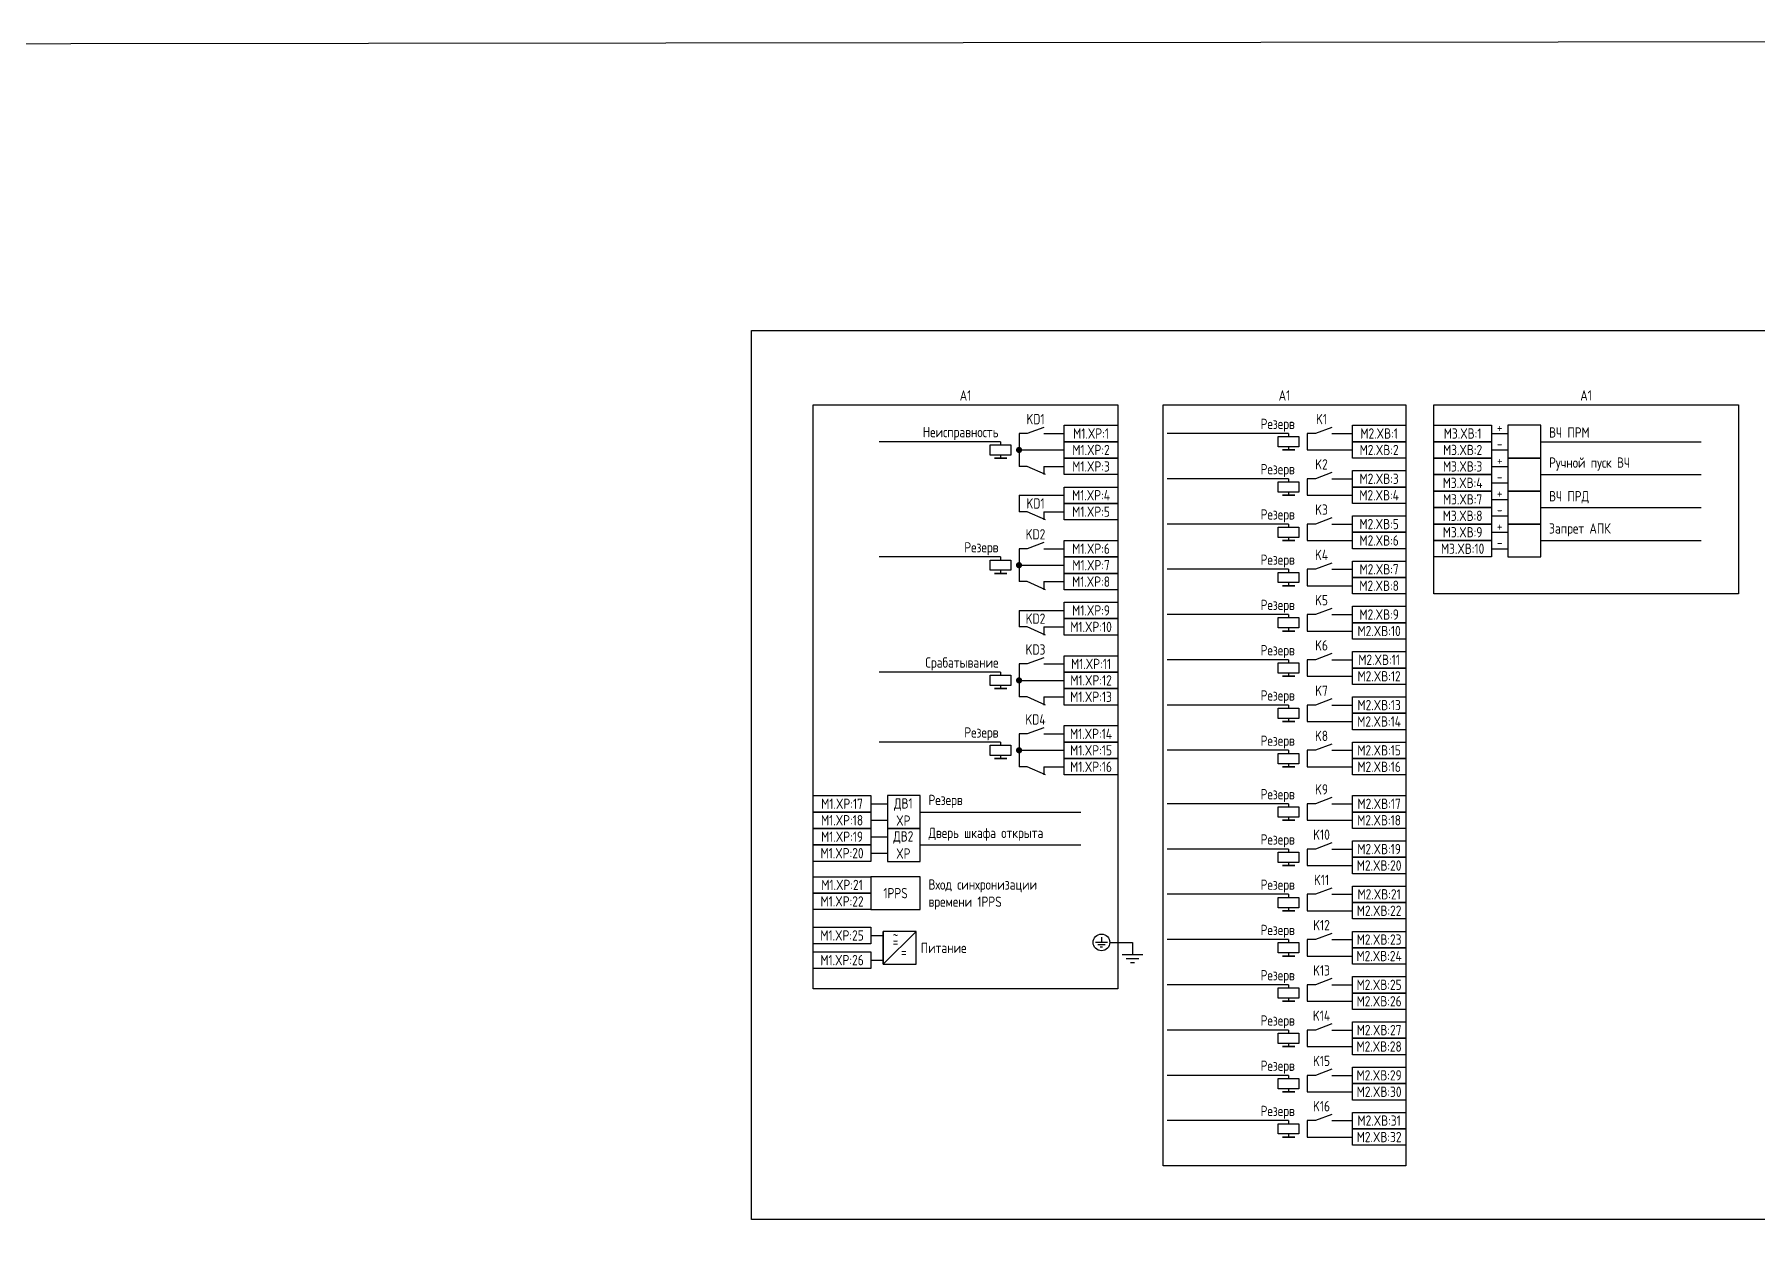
# Model space of a CAD drawing. Header units: millimetres. Extents: x -920 to 1754, y -90 to 589.
# Drawn here: x -206 to 212.5, y 299 to 589 of the extents above; entities that cross this region are included whole.
import ezdxf

# ---------------------------------------------------------------- set-up
doc = ezdxf.new("R2010")
doc.units = ezdxf.units.MM
doc.styles.add('Gost_type_A', font='GOST_0.TTF')

# ---------------------------------------------------------------- blocks, each defined once
blk = doc.blocks.new('POINT')
at = {"const_width": 0.75}
blk.add_lwpolyline([(-0.375, 0, 1), (0.375, 0, 1)], format="xyb", close=True, dxfattribs=at)

msp = doc.modelspace()

# ---------------------------------------------------------------- linework, layer by layer
for p, q in [((28.75, 490), (-0.75, 490)), ((28.75, 490), (28.75, 489.25)), ((98.75, 492), (69.25, 492)), ((98.75, 492), (98.75, 491.25)), ((148.04, 492), (152.04, 492)), ((160.04, 490), (199.04, 490)), ((28.75, 486.75), (28.75, 486)), ((98.75, 488.75), (98.75, 488)), ((148.04, 488), (152.04, 488)), ((39.25, 484), (39.25, 482)), ((148.04, 484), (152.04, 484)), ((160.04, 482), (199.04, 482)), ((98.75, 481), (69.25, 481)), ((98.75, 481), (98.75, 480.25)), ((98.75, 477.75), (98.75, 477)), ((148.04, 480), (152.04, 480)), ((33.25, 477), (33.25, 473)), ((39.25, 473), (39.25, 471)), ((148.04, 476), (152.04, 476)), ((160.04, 474), (199.04, 474)), ((98.75, 470), (69.25, 470)), ((98.75, 470), (98.75, 469.25)), ((148.04, 472), (152.04, 472)), ((98.75, 466.75), (98.75, 466)), ((148.04, 468), (152.04, 468)), ((160.04, 466), (199.04, 466)), ((28.75, 462), (-0.75, 462)), ((28.75, 462), (28.75, 461.25)), ((148.04, 464), (152.04, 464)), ((28.75, 458.75), (28.75, 458)), ((98.75, 459), (69.25, 459)), ((98.75, 459), (98.75, 458.25)), ((39.25, 456), (39.25, 454)), ((98.75, 455.75), (98.75, 455)), ((33.25, 449), (33.25, 445)), ((98.75, 448), (69.25, 448)), ((98.75, 448), (98.75, 447.25)), ((39.25, 445), (39.25, 443)), ((98.75, 444.75), (98.75, 444)), ((98.75, 437), (69.25, 437)), ((98.75, 437), (98.75, 436.25)), ((28.75, 434), (-0.75, 434)), ((28.75, 434), (28.75, 433.25)), ((98.75, 433.75), (98.75, 433)), ((28.75, 430.75), (28.75, 430)), ((39.25, 428), (39.25, 426)), ((98.75, 426), (69.25, 426)), ((98.75, 426), (98.75, 425.25)), ((98.75, 422.75), (98.75, 422)), ((28.75, 417), (-0.75, 417)), ((28.75, 417), (28.75, 416.25)), ((98.75, 415), (69.25, 415)), ((98.75, 415), (98.75, 414.25)), ((28.75, 413.75), (28.75, 413)), ((39.25, 411), (39.25, 409)), ((98.75, 411.75), (98.75, 411)), ((-2.75, 402), (1.25, 402)), ((98.75, 402), (69.25, 402)), ((98.75, 402), (98.75, 401.25)), ((-2.75, 398), (1.25, 398)), ((9.25, 400), (48.25, 400)), ((98.75, 398.75), (98.75, 398)), ((-2.75, 394), (1.25, 394)), ((-2.75, 390), (1.25, 390)), ((9.25, 392), (48.25, 392)), ((98.75, 391), (69.25, 391)), ((98.75, 391), (98.75, 390.25)), ((98.75, 387.75), (98.75, 387)), ((98.75, 380), (69.25, 380)), ((98.75, 380), (98.75, 379.25)), ((98.75, 376.75), (98.75, 376)), ((0.25, 363), (0.25, 371)), ((0.25, 363), (8.25, 371)), ((55.3, 368.32), (60.82, 368.32)), ((98.75, 369), (69.25, 369)), ((98.75, 369), (98.75, 368.25)), ((98.75, 365.75), (98.75, 365)), ((98.75, 358), (69.25, 358)), ((98.75, 358), (98.75, 357.25)), ((98.75, 354.75), (98.75, 354)), ((98.75, 347), (69.25, 347)), ((98.75, 347), (98.75, 346.25)), ((98.75, 343.75), (98.75, 343)), ((98.75, 336), (69.25, 336)), ((98.75, 336), (98.75, 335.25)), ((98.75, 332.75), (98.75, 332)), ((98.75, 325), (69.25, 325)), ((98.75, 325), (98.75, 324.25)), ((98.75, 321.75), (98.75, 321))]:
    msp.add_line(p, q)
at = {"ltscale": 1.08}
for p, q in [((35.25, 492), (33.25, 492)), ((33.25, 492), (33.25, 484)), ((39.25, 492), (44.25, 492)), ((105.25, 492), (103.25, 492)), ((103.25, 492), (103.25, 488)), ((109.25, 492), (114.25, 492)), ((33.25, 488), (44.25, 488)), ((103.25, 488), (114.25, 488)), ((35.25, 484), (33.25, 484)), ((39.25, 484), (44.25, 484)), ((105.25, 481), (103.25, 481)), ((103.25, 481), (103.25, 477)), ((109.25, 481), (114.25, 481)), ((33.25, 477), (44.25, 477)), ((35.25, 473), (33.25, 473)), ((39.25, 473), (44.25, 473)), ((103.25, 477), (114.25, 477)), ((105.25, 470), (103.25, 470)), ((103.25, 470), (103.25, 466)), ((109.25, 470), (114.25, 470)), ((103.25, 466), (114.25, 466)), ((35.25, 464), (33.25, 464)), ((33.25, 464), (33.25, 456)), ((39.25, 464), (44.25, 464)), ((33.25, 460), (44.25, 460)), ((105.25, 459), (103.25, 459)), ((103.25, 459), (103.25, 455)), ((109.25, 459), (114.25, 459)), ((35.25, 456), (33.25, 456)), ((39.25, 456), (44.25, 456)), ((103.25, 455), (114.25, 455)), ((33.25, 449), (44.25, 449)), ((105.25, 448), (103.25, 448)), ((103.25, 448), (103.25, 444)), ((109.25, 448), (114.25, 448)), ((35.25, 445), (33.25, 445)), ((39.25, 445), (44.25, 445)), ((103.25, 444), (114.25, 444)), ((35.25, 436), (33.25, 436)), ((33.25, 436), (33.25, 428)), ((39.25, 436), (44.25, 436)), ((105.25, 437), (103.25, 437)), ((103.25, 437), (103.25, 433)), ((109.25, 437), (114.25, 437)), ((33.25, 432), (44.25, 432)), ((103.25, 433), (114.25, 433)), ((35.25, 428), (33.25, 428)), ((39.25, 428), (44.25, 428)), ((105.25, 426), (103.25, 426)), ((103.25, 426), (103.25, 422)), ((109.25, 426), (114.25, 426)), ((35.25, 419), (33.25, 419)), ((33.25, 419), (33.25, 411)), ((39.25, 419), (44.25, 419)), ((103.25, 422), (114.25, 422)), ((33.25, 415), (44.25, 415)), ((105.25, 415), (103.25, 415)), ((103.25, 415), (103.25, 411)), ((109.25, 415), (114.25, 415)), ((35.25, 411), (33.25, 411)), ((39.25, 411), (44.25, 411)), ((103.25, 411), (114.25, 411)), ((105.25, 402), (103.25, 402)), ((103.25, 402), (103.25, 398)), ((109.25, 402), (114.25, 402)), ((103.25, 398), (114.25, 398)), ((105.25, 391), (103.25, 391)), ((103.25, 391), (103.25, 387)), ((109.25, 391), (114.25, 391)), ((103.25, 387), (114.25, 387)), ((105.25, 380), (103.25, 380)), ((103.25, 380), (103.25, 376)), ((109.25, 380), (114.25, 380)), ((103.25, 376), (114.25, 376)), ((105.25, 369), (103.25, 369)), ((103.25, 369), (103.25, 365)), ((109.25, 369), (114.25, 369)), ((103.25, 365), (114.25, 365)), ((105.25, 358), (103.25, 358)), ((103.25, 358), (103.25, 354)), ((109.25, 358), (114.25, 358)), ((103.25, 354), (114.25, 354)), ((105.25, 347), (103.25, 347)), ((103.25, 347), (103.25, 343)), ((109.25, 347), (114.25, 347)), ((103.25, 343), (114.25, 343)), ((105.25, 336), (103.25, 336)), ((103.25, 336), (103.25, 332)), ((109.25, 336), (114.25, 336)), ((103.25, 332), (114.25, 332)), ((105.25, 325), (103.25, 325)), ((103.25, 325), (103.25, 321)), ((109.25, 325), (114.25, 325)), ((103.25, 321), (114.25, 321))]:
    msp.add_line(p, q, dxfattribs=at)
at = {"ltscale": 4.32}
for p, q in [((39.25, 493.5), (35.25, 492)), ((109.25, 493.5), (105.25, 492)), ((39.65, 482), (35.25, 484)), ((109.25, 482.5), (105.25, 481)), ((39.65, 471), (35.25, 473)), ((109.25, 471.5), (105.25, 470)), ((39.25, 465.5), (35.25, 464)), ((109.25, 460.5), (105.25, 459)), ((39.65, 454), (35.25, 456)), ((109.25, 449.5), (105.25, 448)), ((39.65, 443), (35.25, 445)), ((39.25, 437.5), (35.25, 436)), ((109.25, 438.5), (105.25, 437)), ((39.65, 426), (35.25, 428)), ((109.25, 427.5), (105.25, 426)), ((39.25, 420.5), (35.25, 419)), ((109.25, 416.5), (105.25, 415)), ((39.65, 409), (35.25, 411)), ((109.25, 403.5), (105.25, 402)), ((109.25, 392.5), (105.25, 391)), ((109.25, 381.5), (105.25, 380)), ((54.71, 368.32), (51.86, 368.32)), ((53.28, 369.6), (53.28, 368.32)), ((60.82, 368.32), (60.82, 365.32)), ((109.25, 370.5), (105.25, 369)), ((54.14, 367.75), (52.43, 367.75)), ((53.57, 367.18), (53, 367.18)), ((63.32, 365.32), (58.32, 365.32)), ((62.32, 364.32), (59.32, 364.32)), ((61.32, 363.32), (60.32, 363.32)), ((109.25, 359.5), (105.25, 358)), ((109.25, 348.5), (105.25, 347)), ((109.25, 337.5), (105.25, 336)), ((109.25, 326.5), (105.25, 325))]:
    msp.add_line(p, q, dxfattribs=at)
at = {"ltscale": 4}
for p, q in [((-2.75, 370), (0.25, 370)), ((-2.75, 364), (0.25, 364))]:
    msp.add_line(p, q, dxfattribs=at)
at = {"color": 94, "lineweight": 30}
msp.add_lwpolyline([(-920, 586), (1754.28, 589), (1754.28, -87), (-920, -90)], close=True, dxfattribs=at)
for points in [[(-31.75, 517), (538.94, 517), (538.94, 301), (-31.75, 301)], [(-16.75, 499), (57.25, 499), (57.25, 357), (-16.75, 357)], [(68.25, 499), (127.25, 499), (127.25, 314), (68.25, 314)], [(134.04, 499), (208.04, 499), (208.04, 453), (134.04, 453)], [(44.25, 494), (57.25, 494), (57.25, 490), (44.25, 490)], [(114.25, 494), (127.25, 494), (127.25, 490), (114.25, 490)], [(134.04, 494), (148.04, 494), (148.04, 490), (134.04, 490)], [(44.25, 490), (57.25, 490), (57.25, 486), (44.25, 486)], [(101.25, 491.25), (101.25, 488.75), (96.25, 488.75), (96.25, 491.25)], [(114.25, 490), (127.25, 490), (127.25, 486), (114.25, 486)], [(134.04, 490), (148.04, 490), (148.04, 486), (134.04, 486)], [(31.25, 489.25), (31.25, 486.75), (26.25, 486.75), (26.25, 489.25)], [(30.25, 486), (27.25, 486)], [(44.25, 486), (57.25, 486), (57.25, 482), (44.25, 482)], [(100.25, 488), (97.25, 488)], [(134.04, 486), (148.04, 486), (148.04, 482), (134.04, 482)], [(114.25, 483), (127.25, 483), (127.25, 479), (114.25, 479)], [(134.04, 482), (148.04, 482), (148.04, 478), (134.04, 478)], [(44.25, 479), (57.25, 479), (57.25, 475), (44.25, 475)], [(101.25, 480.25), (101.25, 477.75), (96.25, 477.75), (96.25, 480.25)], [(114.25, 479), (127.25, 479), (127.25, 475), (114.25, 475)], [(134.04, 478), (148.04, 478), (148.04, 474), (134.04, 474)], [(44.25, 475), (57.25, 475), (57.25, 471), (44.25, 471)], [(100.25, 477), (97.25, 477)], [(134.04, 474), (148.04, 474), (148.04, 470), (134.04, 470)], [(101.25, 469.25), (101.25, 466.75), (96.25, 466.75), (96.25, 469.25)], [(114.25, 472), (127.25, 472), (127.25, 468), (114.25, 468)], [(134.04, 470), (148.04, 470), (148.04, 466), (134.04, 466)], [(44.25, 466), (57.25, 466), (57.25, 462), (44.25, 462)], [(100.25, 466), (97.25, 466)], [(114.25, 468), (127.25, 468), (127.25, 464), (114.25, 464)], [(134.04, 466), (148.04, 466), (148.04, 462), (134.04, 462)], [(31.25, 461.25), (31.25, 458.75), (26.25, 458.75), (26.25, 461.25)], [(44.25, 462), (57.25, 462), (57.25, 458), (44.25, 458)], [(114.25, 461), (127.25, 461), (127.25, 457), (114.25, 457)], [(30.25, 458), (27.25, 458)], [(44.25, 458), (57.25, 458), (57.25, 454), (44.25, 454)], [(101.25, 458.25), (101.25, 455.75), (96.25, 455.75), (96.25, 458.25)], [(114.25, 457), (127.25, 457), (127.25, 453), (114.25, 453)], [(100.25, 455), (97.25, 455)], [(44.25, 451), (57.25, 451), (57.25, 447), (44.25, 447)], [(114.25, 450), (127.25, 450), (127.25, 446), (114.25, 446)], [(44.25, 447), (57.25, 447), (57.25, 443), (44.25, 443)], [(101.25, 447.25), (101.25, 444.75), (96.25, 444.75), (96.25, 447.25)], [(100.25, 444), (97.25, 444)], [(114.25, 446), (127.25, 446), (127.25, 442), (114.25, 442)], [(44.25, 438), (57.25, 438), (57.25, 434), (44.25, 434)], [(101.25, 436.25), (101.25, 433.75), (96.25, 433.75), (96.25, 436.25)], [(114.25, 439), (127.25, 439), (127.25, 435), (114.25, 435)], [(31.25, 433.25), (31.25, 430.75), (26.25, 430.75), (26.25, 433.25)], [(44.25, 434), (57.25, 434), (57.25, 430), (44.25, 430)], [(100.25, 433), (97.25, 433)], [(114.25, 435), (127.25, 435), (127.25, 431), (114.25, 431)], [(30.25, 430), (27.25, 430)], [(44.25, 430), (57.25, 430), (57.25, 426), (44.25, 426)], [(114.25, 428), (127.25, 428), (127.25, 424), (114.25, 424)], [(101.25, 425.25), (101.25, 422.75), (96.25, 422.75), (96.25, 425.25)], [(114.25, 424), (127.25, 424), (127.25, 420), (114.25, 420)], [(44.25, 421), (57.25, 421), (57.25, 417), (44.25, 417)], [(100.25, 422), (97.25, 422)], [(31.25, 416.25), (31.25, 413.75), (26.25, 413.75), (26.25, 416.25)], [(44.25, 417), (57.25, 417), (57.25, 413), (44.25, 413)], [(114.25, 417), (127.25, 417), (127.25, 413), (114.25, 413)], [(30.25, 413), (27.25, 413)], [(44.25, 413), (57.25, 413), (57.25, 409), (44.25, 409)], [(101.25, 414.25), (101.25, 411.75), (96.25, 411.75), (96.25, 414.25)], [(100.25, 411), (97.25, 411)], [(114.25, 413), (127.25, 413), (127.25, 409), (114.25, 409)], [(-16.75, 404), (-2.75, 404), (-2.75, 400), (-16.75, 400)], [(114.25, 404), (127.25, 404), (127.25, 400), (114.25, 400)], [(-16.75, 400), (-2.75, 400), (-2.75, 396), (-16.75, 396)], [(101.25, 401.25), (101.25, 398.75), (96.25, 398.75), (96.25, 401.25)], [(100.25, 398), (97.25, 398)], [(114.25, 400), (127.25, 400), (127.25, 396), (114.25, 396)], [(-16.75, 396), (-2.75, 396), (-2.75, 392), (-16.75, 392)], [(-16.75, 392), (-2.75, 392), (-2.75, 388), (-16.75, 388)], [(101.25, 390.25), (101.25, 387.75), (96.25, 387.75), (96.25, 390.25)], [(114.25, 393), (127.25, 393), (127.25, 389), (114.25, 389)], [(100.25, 387), (97.25, 387)], [(114.25, 389), (127.25, 389), (127.25, 385), (114.25, 385)], [(-16.75, 384.28), (-2.75, 384.28), (-2.75, 380.28), (-16.75, 380.28)], [(114.25, 382), (127.25, 382), (127.25, 378), (114.25, 378)], [(-16.75, 380.28), (-2.75, 380.28), (-2.75, 376.28), (-16.75, 376.28)], [(101.25, 379.25), (101.25, 376.75), (96.25, 376.75), (96.25, 379.25)], [(114.25, 378), (127.25, 378), (127.25, 374), (114.25, 374)], [(100.25, 376), (97.25, 376)], [(-16.75, 372), (-2.75, 372), (-2.75, 368), (-16.75, 368)], [(101.25, 368.25), (101.25, 365.75), (96.25, 365.75), (96.25, 368.25)], [(114.25, 371), (127.25, 371), (127.25, 367), (114.25, 367)], [(-16.75, 366), (-2.75, 366), (-2.75, 362), (-16.75, 362)], [(100.25, 365), (97.25, 365)], [(114.25, 367), (127.25, 367), (127.25, 363), (114.25, 363)], [(114.25, 360), (127.25, 360), (127.25, 356), (114.25, 356)], [(101.25, 357.25), (101.25, 354.75), (96.25, 354.75), (96.25, 357.25)], [(114.25, 356), (127.25, 356), (127.25, 352), (114.25, 352)], [(100.25, 354), (97.25, 354)], [(114.25, 349), (127.25, 349), (127.25, 345), (114.25, 345)], [(101.25, 346.25), (101.25, 343.75), (96.25, 343.75), (96.25, 346.25)], [(114.25, 345), (127.25, 345), (127.25, 341), (114.25, 341)], [(100.25, 343), (97.25, 343)], [(101.25, 335.25), (101.25, 332.75), (96.25, 332.75), (96.25, 335.25)], [(114.25, 338), (127.25, 338), (127.25, 334), (114.25, 334)], [(100.25, 332), (97.25, 332)], [(114.25, 334), (127.25, 334), (127.25, 330), (114.25, 330)], [(114.25, 327), (127.25, 327), (127.25, 323), (114.25, 323)], [(101.25, 324.25), (101.25, 321.75), (96.25, 321.75), (96.25, 324.25)], [(114.25, 323), (127.25, 323), (127.25, 319), (114.25, 319)], [(100.25, 321), (97.25, 321)]]:
    msp.add_lwpolyline(points, close=True)
at = {"ltscale": 4}
for points in [[(152.04, 486), (160.04, 486), (160.04, 494), (152.04, 494)], [(152.04, 478), (160.04, 478), (160.04, 486), (152.04, 486)], [(152.04, 470), (160.04, 470), (160.04, 478), (152.04, 478)], [(152.04, 462), (160.04, 462), (160.04, 470), (152.04, 470)], [(1.25, 396), (9.25, 396), (9.25, 404), (1.25, 404)], [(1.25, 388), (9.25, 388), (9.25, 396), (1.25, 396)], [(-2.75, 376.28), (9.25, 376.28), (9.25, 384.28), (-2.75, 384.28)], [(0.25, 363), (8.25, 363), (8.25, 371), (0.25, 371)]]:
    msp.add_lwpolyline(points, close=True, dxfattribs=at)
msp.add_circle((53.28, 368.32), 2.02)

# ---------------------------------------------------------------- block references
for p in [(33.25, 488), (33.25, 460), (33.25, 432), (33.25, 415)]:
    msp.add_blockref('POINT', p)

# ---------------------------------------------------------------- texts
at = {"char_height": 2.5, "style": 'Gost_type_A'}
for s, insert, width, attachment_point, line_spacing_factor in [('A1', (20.25, 500), 74.0002, 8, 0.9), ('A1', (97.75, 500), 59, 8, 0.9), ('A1', (171.04, 500), 74.0002, 8, 0.9), ('Неисправность', (28.25, 492), 37, 6, 0.8), ('Резерв', (28.25, 464), 37, 6, 0.8), ('Срабатывание', (28.25, 436), 37, 6, 0.8), ('Резерв', (28.25, 419), 37, 6, 0.8)]:
    msp.add_mtext(s, dxfattribs=dict(at, insert=insert, width=width, attachment_point=attachment_point, line_spacing_factor=line_spacing_factor))
for s, insert, width, attachment_point in [('KD1', (37.25, 495.5), 8, 5), ('Резерв', (100.25, 494), 31.0015, 6), ('K1', (106.75, 495.5), 5, 5), ('+', (150.04, 493.5), 4, 5), ('M1.XP:1', (50.75, 492), 13, 5), ('M2.XВ:1', (120.75, 492), 13, 5), ('M3.XВ:1', (141.04, 492), 14, 5), ('ВЧ ПРM', (162.04, 491), 30.8621, 7), ('M1.XP:2', (50.75, 488), 13, 5), ('K2', (106.75, 484.5), 5, 5), ('M2.XВ:2', (120.75, 488), 13, 5), ('M3.XВ:2', (141.04, 488), 14, 5), ('-', (150.04, 489.5), 4, 5), ('+', (150.04, 485.5), 4, 5), ('Ручной пуск ВЧ', (162.04, 483), 44.8565, 7), ('M1.XP:3', (50.75, 484), 13, 5), ('Резерв', (100.25, 483), 31.0015, 6), ('M2.XВ:3', (120.75, 481), 13, 5), ('M3.XВ:4', (141.04, 480), 14, 5), ('M3.XВ:3', (141.04, 484), 14, 5), ('-', (150.04, 481.5), 4, 5), ('M1.XP:4', (50.75, 477), 13, 5), ('M2.XВ:4', (120.75, 477), 13, 5), ('M3.XВ:7', (141.04, 476), 14, 5), ('+', (150.04, 477.5), 4, 5), ('ВЧ ПРД', (162.04, 475), 27.8465, 7), ('KD1', (37.25, 475), 8, 5), ('M1.XP:5', (50.75, 473), 13, 5), ('Резерв', (100.25, 472), 31.0015, 6), ('K3', (106.75, 473.5), 5, 5), ('M3.XВ:8', (141.04, 472), 14, 5), ('-', (150.04, 473.5), 4, 5), ('KD2', (37.25, 467.5), 8, 5), ('M2.XВ:5', (120.75, 470), 13, 5), ('M3.XВ:9', (141.04, 468), 14, 5), ('+', (150.04, 469.5), 4, 5), ('Запрет АПК', (162.04, 467), 27.8465, 7), ('M1.XP:6', (50.75, 464), 13, 5), ('M2.XВ:6', (120.75, 466), 13, 5), ('M3.XВ:10', (141.04, 464), 14, 5), ('-', (150.04, 465.5), 4, 5), ('M1.XP:7', (50.75, 460), 13, 5), ('Резерв', (100.25, 461), 31.0015, 6), ('K4', (106.75, 462.5), 5, 5), ('M1.XP:8', (50.75, 456), 13, 5), ('M2.XВ:8', (120.75, 455), 13, 5), ('M2.XВ:7', (120.75, 459), 13, 5), ('K5', (106.75, 451.5), 5, 5), ('KD2', (37.25, 447), 8, 5), ('M1.XP:9', (50.75, 449), 13, 5), ('Резерв', (100.25, 450), 31.0015, 6), ('M2.XВ:9', (120.75, 448), 13, 5), ('M1.XP:10', (50.75, 445), 13, 5), ('M2.XВ:10', (120.75, 444), 13, 5), ('KD3', (37.25, 439.5), 8, 5), ('Резерв', (100.25, 439), 31.0015, 6), ('K6', (106.75, 440.5), 5, 5), ('M1.XP:11', (50.75, 436), 13, 5), ('M2.XВ:11', (120.75, 437), 13, 5), ('M1.XP:12', (50.75, 432), 13, 5), ('M2.XВ:12', (120.75, 433), 13, 5), ('M1.XP:13', (50.75, 428), 13, 5), ('Резерв', (100.25, 428), 31.0015, 6), ('K7', (106.75, 429.5), 5, 5), ('M2.XВ:13', (120.75, 426), 13, 5), ('KD4', (37.25, 422.5), 8, 5), ('M2.XВ:14', (120.75, 422), 13, 5), ('M1.XP:14', (50.75, 419), 13, 5), ('Резерв', (100.25, 417), 31.0015, 6), ('K8', (106.75, 418.5), 5, 5), ('M1.XP:15', (50.75, 415), 13, 5), ('M2.XВ:15', (120.75, 415), 13, 5), ('M1.XP:16', (50.75, 411), 13, 5), ('M2.XВ:16', (120.75, 411), 13, 5), ('K9', (106.75, 405.5), 5, 5), ('M1.XP:17', (-9.75, 402), 14, 5), ('ДВ1 XP', (5.13, 400), 7.7588, 5), ('Резерв', (11.25, 401), 37, 7), ('Резерв', (100.25, 404), 31.0015, 6), ('M2.XВ:17', (120.75, 402), 13, 5), ('M1.XP:18', (-9.75, 398), 14, 5), ('M2.XВ:18', (120.75, 398), 13, 5), ('M1.XP:19', (-9.75, 394), 14, 5), ('ДВ2 XP', (5.13, 392), 7.7588, 5), ('Дверь шкафа открыта', (11.25, 393), 37, 7), ('Резерв', (100.25, 393), 31.0015, 6), ('K10', (106.75, 394.5), 5, 5), ('M1.XP:20', (-9.75, 390), 14, 5), ('M2.XВ:19', (120.75, 391), 13, 5), ('M2.XВ:20', (120.75, 387), 13, 5), ('M1.XP:21', (-9.75, 382.28), 14, 5), ('1PPS', (3.25, 380.28), 12, 5), ('Вход синхронизации\\Pвремени 1PPS', (11.25, 376.28), 35.9749, 7), ('Резерв', (100.25, 382), 31.0015, 6), ('K11', (106.75, 383.5), 5, 5), ('M2.XВ:21', (120.75, 380), 13, 5), ('M1.XP:22', (-9.75, 378.28), 14, 5), ('M2.XВ:22', (120.75, 376), 13, 5), ('Резерв', (100.25, 371), 31.0015, 6), ('K12', (106.75, 372.5), 5, 5), ('M1.XP:25', (-9.75, 370), 13.9956, 5), ('~', (3.25, 370.03), 2.7, 5), ('=', (3.25, 368.53), 6, 5), ('Питание', (14.93, 366.99), 11.3452, 5), ('M2.XВ:23', (120.75, 369), 13, 5), ('M1.XP:26', (-9.75, 364), 13.9956, 5), ('=', (5.25, 366), 6, 5), ('M2.XВ:24', (120.75, 365), 13, 5), ('Резерв', (100.25, 360), 31.0015, 6), ('K13', (106.75, 361.5), 5, 5), ('M2.XВ:25', (120.75, 358), 13, 5), ('K14', (106.75, 350.5), 5, 5), ('M2.XВ:26', (120.75, 354), 13, 5), ('Резерв', (100.25, 349), 31.0015, 6), ('M2.XВ:27', (120.75, 347), 13, 5), ('M2.XВ:28', (120.75, 343), 13, 5), ('Резерв', (100.25, 338), 31.0015, 6), ('K15', (106.75, 339.5), 5, 5), ('M2.XВ:29', (120.75, 336), 13, 5), ('M2.XВ:30', (120.75, 332), 13, 5), ('Резерв', (100.25, 327), 31.0015, 6), ('K16', (106.75, 328.5), 5, 5), ('M2.XВ:32', (120.75, 321), 13, 5), ('M2.XВ:31', (120.75, 325), 13, 5)]:
    msp.add_mtext(s, dxfattribs=dict(at, insert=insert, width=width, attachment_point=attachment_point))

doc.saveas('drawing.dxf')
